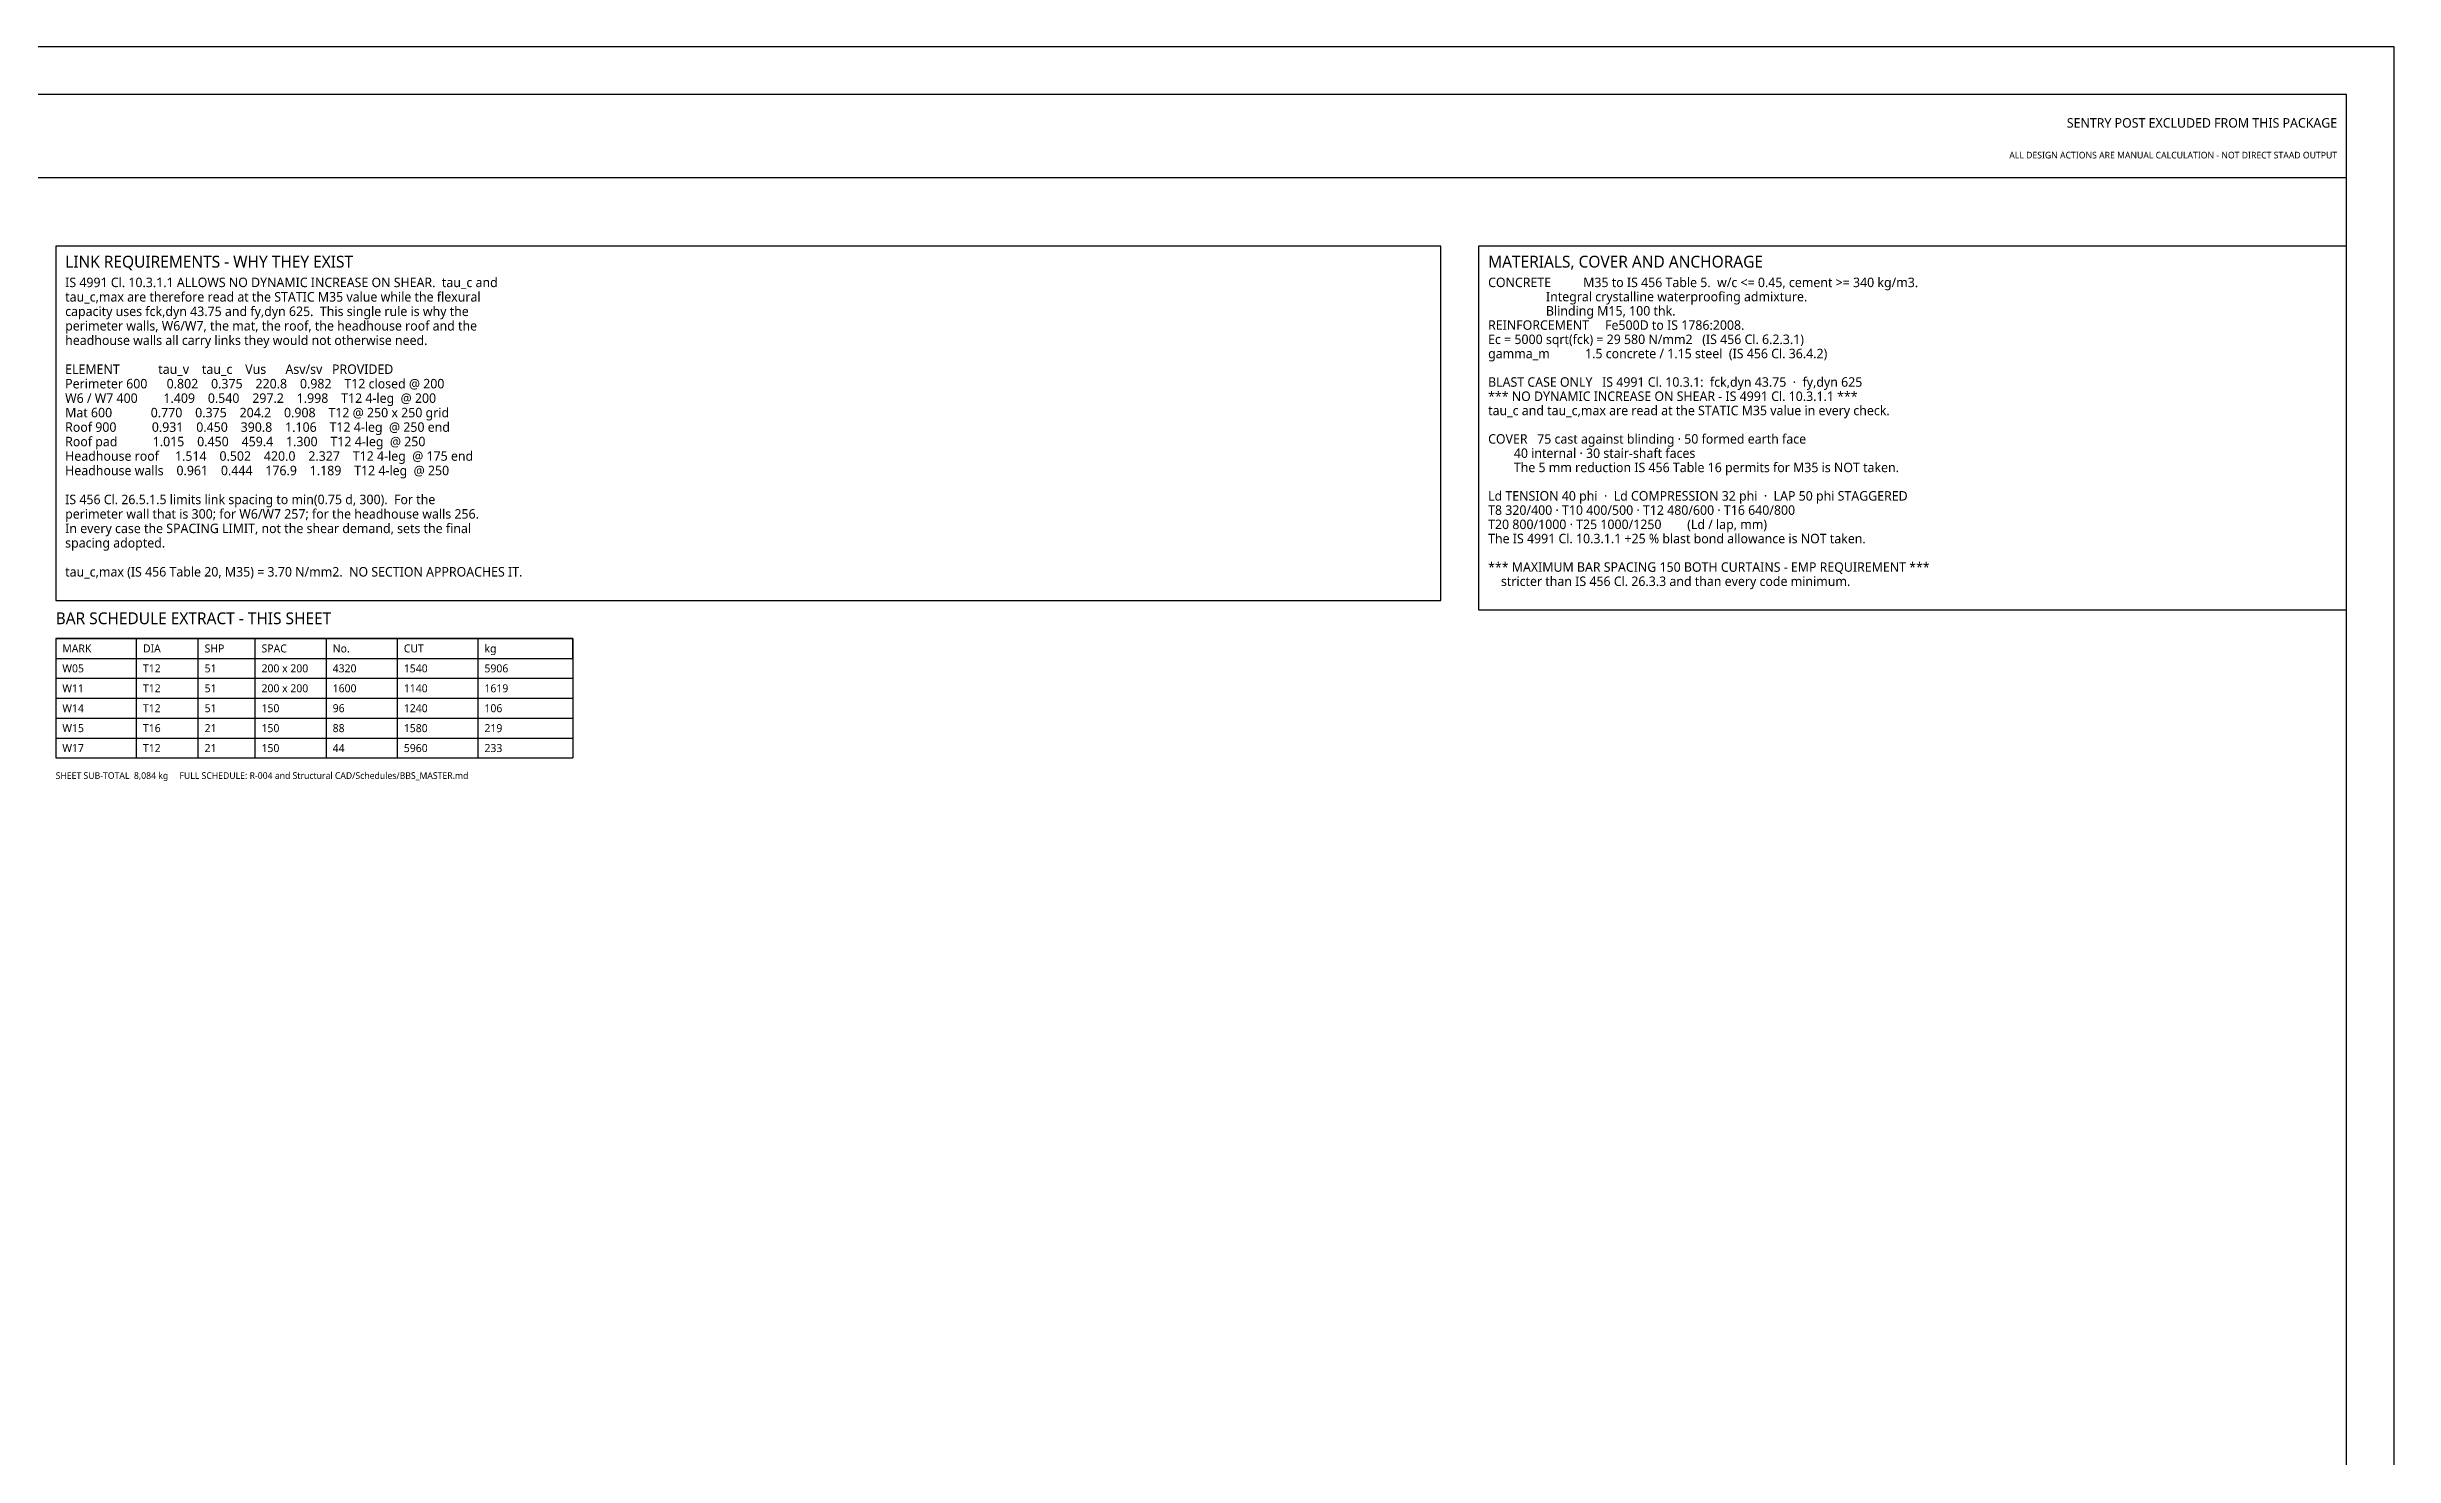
# Model space of a CAD drawing. Header units: millimetres. Extents: x 0 to 841, y 0 to 594.
# Drawn here: x 346.2 to 841, y 297 to 594 of the extents above; entities that cross this region are included whole.
import ezdxf
from ezdxf.enums import TextEntityAlignment as Align

# ---------------------------------------------------------------- set-up
doc = ezdxf.new("R2010")
doc.units = ezdxf.units.MM
for name, color, linetype in [('S-BLAST', 1, 'Continuous'), ('S-NOTE', 7, 'Continuous'), ('S-TABLE', 7, 'Continuous'), ('S-TITLE', 7, 'Continuous')]:
    doc.layers.add(name, color=color, linetype=linetype)
doc.styles.add('OpenSans', font='OpenSans-Regular.ttf')

msp = doc.modelspace()

# ---------------------------------------------------------------- linework, layer by layer
at = {"layer": 'S-TABLE'}
for p, q in [((348, 469.33), (457, 469.33)), ((348, 469.33), (348, 444.13)), ((365, 469.33), (365, 444.13)), ((378, 469.33), (378, 444.13)), ((390, 469.33), (390, 444.13)), ((405, 469.33), (405, 444.13)), ((420, 469.33), (420, 444.13)), ((437, 469.33), (437, 444.13)), ((457, 469.33), (457, 444.13)), ((348, 460.93), (457, 460.93)), ((348, 456.73), (457, 456.73)), ((348, 452.53), (457, 452.53)), ((348, 448.33), (457, 448.33)), ((348, 444.13), (457, 444.13))]:
    msp.add_line(p, q, dxfattribs=at)
msp.add_lwpolyline([(348, 465.13), (457, 465.13), (457, 469.33), (348, 469.33)], close=True, dxfattribs=at)
at = {"layer": 'S-TITLE'}
msp.add_line((10, 566.5), (831, 566.5), dxfattribs=at)
for points in [[(0, 0), (841, 0), (841, 594), (0, 594)], [(10, 10), (831, 10), (831, 584), (10, 584)], [(348, 477.33), (640, 477.33), (640, 552), (348, 552)], [(648, 475.38), (831, 475.38), (831, 552), (648, 552)]]:
    msp.add_lwpolyline(points, close=True, dxfattribs=at)

# ---------------------------------------------------------------- texts
at = {"layer": 'S-BLAST', "style": 'OpenSans'}
for s, height, p in [('SENTRY POST EXCLUDED FROM THIS PACKAGE', 2, (829, 577)), ('ALL DESIGN ACTIONS ARE MANUAL CALCULATION - NOT DIRECT STAAD OUTPUT', 1.4, (829, 570.5))]:
    msp.add_text(s, height=height, dxfattribs=at).set_placement(p, align=Align.RIGHT)
at = {"layer": 'S-NOTE', "style": 'OpenSans'}
for s, p in [('IS 4991 Cl. 10.3.1.1 ALLOWS NO DYNAMIC INCREASE ON SHEAR.  tau_c and', (350, 543.38)), ('CONCRETE          M35 to IS 456 Table 5.  w/c <= 0.45, cement >= 340 kg/m3.', (650, 543.38)), ('tau_c,max are therefore read at the STATIC M35 value while the flexural', (350, 540.33)), ('capacity uses fck,dyn 43.75 and fy,dyn 625.  This single rule is why the', (350, 537.28)), ('                  Integral crystalline waterproofing admixture.', (650, 540.38)), ('                  Blinding M15, 100 thk.', (650, 537.38)), ('perimeter walls, W6/W7, the mat, the roof, the headhouse roof and the', (350, 534.23)), ('REINFORCEMENT     Fe500D to IS 1786:2008.', (650, 534.38)), ('headhouse walls all carry links they would not otherwise need.', (350, 531.18)), ('gamma_m           1.5 concrete / 1.15 steel  (IS 456 Cl. 36.4.2)', (650, 528.38)), ('Ec = 5000 sqrt(fck) = 29 580 N/mm2   (IS 456 Cl. 6.2.3.1)', (650, 531.38)), ('ELEMENT            tau_v    tau_c    Vus      Asv/sv   PROVIDED', (350, 525.08)), ('W6 / W7 400        1.409    0.540    297.2    1.998    T12 4-leg  @ 200', (350, 518.98)), ('Perimeter 600      0.802    0.375    220.8    0.982    T12 closed @ 200', (350, 522.03)), ('*** NO DYNAMIC INCREASE ON SHEAR - IS 4991 Cl. 10.3.1.1 ***', (650, 519.38)), ('BLAST CASE ONLY   IS 4991 Cl. 10.3.1:  fck,dyn 43.75  ·  fy,dyn 625', (650, 522.38)), ('Mat 600            0.770    0.375    204.2    0.908    T12 @ 250 x 250 grid', (350, 515.93)), ('Roof 900           0.931    0.450    390.8    1.106    T12 4-leg  @ 250 end', (350, 512.88)), ('tau_c and tau_c,max are read at the STATIC M35 value in every check.', (650, 516.38)), ('Roof pad           1.015    0.450    459.4    1.300    T12 4-leg  @ 250', (350, 509.83)), ('COVER   75 cast against blinding · 50 formed earth face', (650, 510.38)), ('Headhouse roof     1.514    0.502    420.0    2.327    T12 4-leg  @ 175 end', (350, 506.78)), ('Headhouse walls    0.961    0.444    176.9    1.189    T12 4-leg  @ 250', (350, 503.73)), ('        The 5 mm reduction IS 456 Table 16 permits for M35 is NOT taken.', (650, 504.38)), ('        40 internal · 30 stair-shaft faces', (650, 507.38)), ('Ld TENSION 40 phi  ·  Ld COMPRESSION 32 phi  ·  LAP 50 phi STAGGERED', (650, 498.38)), ('IS 456 Cl. 26.5.1.5 limits link spacing to min(0.75 d, 300).  For the', (350, 497.63)), ('perimeter wall that is 300; for W6/W7 257; for the headhouse walls 256.', (350, 494.58)), ('T8 320/400 · T10 400/500 · T12 480/600 · T16 640/800', (650, 495.38)), ('In every case the SPACING LIMIT, not the shear demand, sets the final', (350, 491.53)), ('spacing adopted.', (350, 488.48)), ('T20 800/1000 · T25 1000/1250        (Ld / lap, mm)', (650, 492.38)), ('The IS 4991 Cl. 10.3.1.1 +25 % blast bond allowance is NOT taken.', (650, 489.38)), ('*** MAXIMUM BAR SPACING 150 BOTH CURTAINS - EMP REQUIREMENT ***', (650, 483.38)), ('tau_c,max (IS 456 Table 20, M35) = 3.70 N/mm2.  NO SECTION APPROACHES IT.', (350, 482.38)), ('    stricter than IS 456 Cl. 26.3.3 and than every code minimum.', (650, 480.38))]:
    msp.add_text(s, height=2, dxfattribs=at).set_placement(p)
at = {"layer": 'S-TABLE', "style": 'OpenSans'}
for s, height, p in [('MARK', 1.687, (349.4, 466.38)), ('DIA', 1.687, (366.4, 466.38)), ('SHP', 1.687, (379.4, 466.38)), ('SPAC', 1.687, (391.4, 466.38)), ('No.', 1.687, (406.4, 466.38)), ('CUT', 1.687, (421.4, 466.38)), ('kg', 1.687, (438.4, 466.38)), ('W05', 1.687, (349.4, 462.18)), ('T12', 1.687, (366.4, 462.18)), ('51', 1.687, (379.4, 462.18)), ('200 x 200', 1.687, (391.4, 462.18)), ('4320', 1.687, (406.4, 462.18)), ('1540', 1.687, (421.4, 462.18)), ('5906', 1.687, (438.4, 462.18)), ('W11', 1.687, (349.4, 457.98)), ('W14', 1.687, (349.4, 453.78)), ('T12', 1.687, (366.4, 457.98)), ('T12', 1.687, (366.4, 453.78)), ('51', 1.687, (379.4, 457.98)), ('51', 1.687, (379.4, 453.78)), ('200 x 200', 1.687, (391.4, 457.98)), ('150', 1.687, (391.4, 453.78)), ('96', 1.687, (406.4, 453.78)), ('1600', 1.687, (406.4, 457.98)), ('1140', 1.687, (421.4, 457.98)), ('1240', 1.687, (421.4, 453.78)), ('1619', 1.687, (438.4, 457.98)), ('106', 1.687, (438.4, 453.78)), ('W15', 1.687, (349.4, 449.58)), ('T16', 1.687, (366.4, 449.58)), ('21', 1.687, (379.4, 449.58)), ('150', 1.687, (391.4, 449.58)), ('88', 1.687, (406.4, 449.58)), ('1580', 1.687, (421.4, 449.58)), ('219', 1.687, (438.4, 449.58)), ('W17', 1.687, (349.4, 445.38)), ('T12', 1.687, (366.4, 445.38)), ('21', 1.687, (379.4, 445.38)), ('150', 1.687, (391.4, 445.38)), ('44', 1.687, (406.4, 445.38)), ('5960', 1.687, (421.4, 445.38)), ('233', 1.687, (438.4, 445.38)), ('SHEET SUB-TOTAL  8,084 kg     FULL SCHEDULE: R-004 and Structural CAD/Schedules/BBS_MASTER.md', 1.4, (348, 439.73))]:
    msp.add_text(s, height=height, dxfattribs=at).set_placement(p)
at = {"layer": 'S-TITLE', "style": 'OpenSans'}
for s, p in [('LINK REQUIREMENTS - WHY THEY EXIST', (350, 547.5)), ('MATERIALS, COVER AND ANCHORAGE', (650, 547.5)), ('BAR SCHEDULE EXTRACT - THIS SHEET', (348, 472.33))]:
    msp.add_text(s, height=2.5, dxfattribs=at).set_placement(p)

doc.saveas('drawing.dxf')
